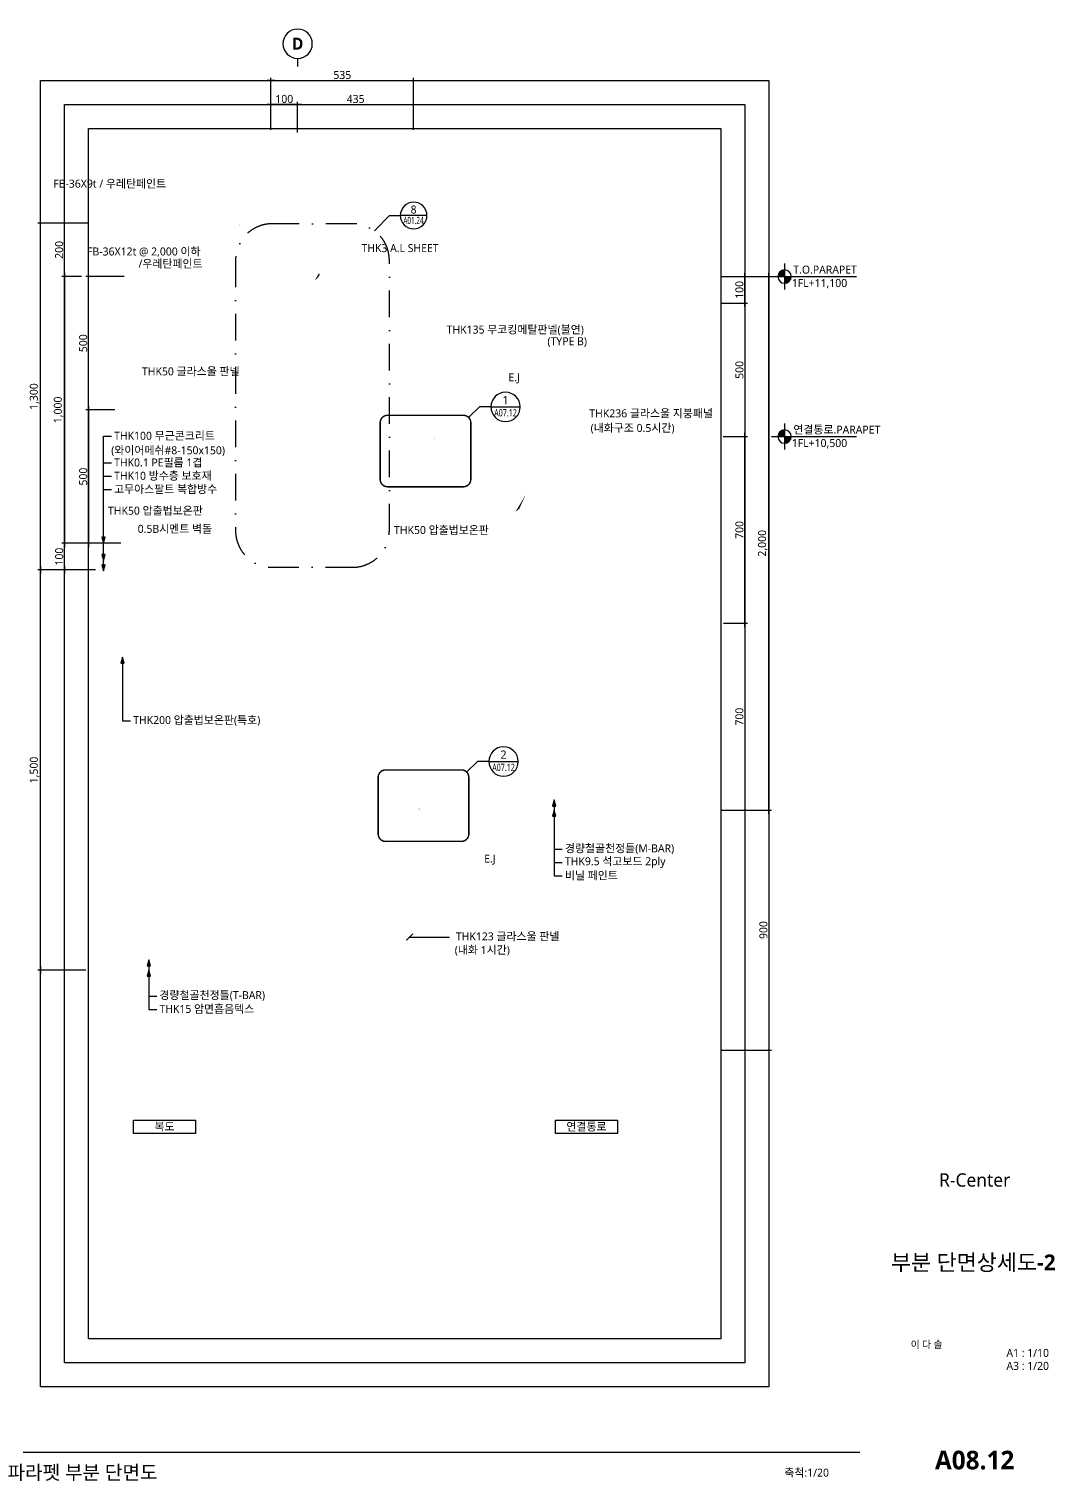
# Model space of a CAD drawing. Extents: x 465 to 33297, y 210 to 5730.
# Drawn here: x 12630 to 16476, y 252 to 5695 of the extents above; entities that cross this region are included whole.
import ezdxf
from ezdxf import colors
from ezdxf.entities.mleader import LeaderData, LeaderLine
from ezdxf.enums import TextEntityAlignment as Align
from ezdxf.math import Vec2, Vec3

# ---------------------------------------------------------------- set-up
doc = ezdxf.new("R2010")
doc.units = 0
doc.header["$LTSCALE"] = 20
doc.header["$MEASUREMENT"] = 0
doc.header["$PDMODE"] = 3
doc.header["$PDSIZE"] = -1
doc.linetypes.add('DASHDOT', pattern=[1, 0.5, -0.25, 0, -0.25])
doc.linetypes.add('DASHDOT-GAUN', pattern=[10, 5, -2.5, 0, -2.5])
doc.layers.get('0').update_dxf_attribs({"linetype": 'CONTINUOUS'})
doc.layers.get('Defpoints').update_dxf_attribs({"color": 137, "linetype": 'CONTINUOUS'})
for name, color, linetype in [('01TEX', 3, 'CONTINUOUS'), ('3', 3, 'CONTINUOUS'), ('DIM', 7, 'CONTINUOUS'), ('SYM', 6, 'CONTINUOUS'), ('SYM-BUB', 3, 'CONTINUOUS'), ('SYM-LEAD', 6, 'CONTINUOUS'), ('SYM-LEVEL', 7, 'CONTINUOUS'), ('TAG', 6, 'CONTINUOUS'), ('TEXT', 3, 'CONTINUOUS'), ('XR-SHEET$0$TITLE', 7, 'CONTINUOUS'), ('XR-SHEET$1$SHT', 5, 'CONTINUOUS'), ('XR-SHEET$1$TEXT', 3, 'CONTINUOUS')]:
    doc.layers.add(name, color=color, linetype=linetype)
doc.styles.add('$0$스타일1', font='malgun.ttf')
doc.styles.add('ARIAL', font='malgun.ttf')
doc.styles.add('GAUN', font='malgun.ttf')
doc.styles.add('XR-sec$0$스타일1', font='malgun.ttf')
doc.styles.add('XR-SHEET$0$굴림체(옥산)', font='GulimChe.ttf')
doc.styles.add('맑은고딕', font='malgun.ttf')
doc.styles.add('맑은고딕B', font='malgunbd.ttf')
doc.styles.add('스타일1', font='malgun.ttf')
doc.styles.add('스타일2', font='malgunbd.ttf')
doc.dimstyles.new('DIM-QD 1', dxfattribs={"dimtxt": 3, "dimasz": 1.5, "dimexe": 1, "dimexo": 0, "dimgap": 1, "dimtad": 1, "dimdec": 3, "dimdsep": 46, "dimlunit": 6, "dimtxsty": '$0$스타일1', "dimblk1": 'ARCHTICK', "dimblk2": 'ARCHTICK', "dimsah": 1, "dimcen": 0, "dimclrd": 256, "dimclre": 256, "dimclrt": 3, "dimazin": 2, "dimtfac": 1, "dimtdec": 3, "dimtix": 1, "dimtmove": 2, "dimatfit": 3, "dimldrblk": 'ARCHTICK', "dimfxl": 1, "dimtolj": 1, "dimtzin": 0, "dimarcsym": 0})
doc.dimstyles.new('GAUN-10', dxfattribs={"dimscale": 10, "dimtxt": 3, "dimasz": 0.7, "dimexe": 1, "dimexo": 1, "dimgap": 0.5, "dimtad": 1, "dimdec": 0, "dimzin": 1, "dimdsep": 46, "dimlunit": 6, "dimtxsty": '맑은고딕', "dimblk": 'CJDOT', "dimcen": 0.09, "dimdle": 1, "dimclrd": 256, "dimclre": 256, "dimclrt": 3, "dimadec": 0, "dimazin": 0, "dimtfac": 1, "dimtdec": 0, "dimtix": 1, "dimtmove": 2, "dimatfit": 3, "dimldrblk": 'CJDOT', "dimfxl": 1, "dimtolj": 1, "dimtzin": 1, "dimarcsym": 0})

# ---------------------------------------------------------------- blocks, each defined once
blk = doc.blocks.new('CJDOT')
blk.add_line((-2, 0), (2, 0))
at = {"const_width": 0.5}
blk.add_lwpolyline([(-0.25, 0, 1), (0.25, 0, 1)], format="xyb", close=True, dxfattribs=at)
blk = doc.blocks.new('*D38')
at = {"layer": 'Defpoints', "color": 0, "transparency": 16777216}
for p in [(13536.8, 5412.2), (13536.8, 5307.4), (13636.8, 5297.1)]:
    blk.add_point(p, dxfattribs=at)
at = {"layer": 'DIM', "lineweight": -2, "transparency": 16777216}
for p, q in [((13536.8, 5317.4), (13536.8, 5422.2)), ((13629.8, 5412.2), (13543.8, 5412.2)), ((13636.8, 5307.1), (13636.8, 5422.2))]:
    blk.add_line(p, q, dxfattribs=at)
at = {"layer": 'DIM', "lineweight": -2, "transparency": 16777216, "xscale": 7, "yscale": 7, "zscale": 7, "rotation": 180}
blk.add_blockref('CJDOT', (13536.8, 5412.2), dxfattribs=at)
at = {"layer": 'DIM', "lineweight": -2, "transparency": 16777216, "xscale": 7, "yscale": 7, "zscale": 7}
blk.add_blockref('CJDOT', (13636.8, 5412.2), dxfattribs=at)
at = {"layer": 'DIM', "color": 3, "transparency": 16777216, "insert": (13586.8, 5432.8), "char_height": 30, "attachment_point": 5, "style": '맑은고딕'}
blk.add_mtext('\\A1;100', dxfattribs=at)
blk = doc.blocks.new('NEW_BUB')
at = {"layer": 'SYM-BUB', "color": 6}
blk.add_line((0, 3), (0, 0), dxfattribs=at)
blk.add_circle((0, 8.5), 5.5, dxfattribs=at)
at = {"layer": 'SYM-BUB', "color": 3, "style": '스타일2'}
blk.add_attdef('X', text='', height=4.5, dxfattribs=at).set_placement((0, 8.5), align=Align.MIDDLE)
blk = doc.blocks.new('*D39')
at = {"layer": 'Defpoints', "color": 0, "transparency": 16777216}
for p in [(14071.8, 5502.2), (13536.8, 5312.2), (14071.8, 5312.2)]:
    blk.add_point(p, dxfattribs=at)
at = {"layer": 'DIM', "lineweight": -2, "transparency": 16777216}
for p, q in [((13536.8, 5322.2), (13536.8, 5512.2)), ((13543.8, 5502.2), (14064.8, 5502.2)), ((14071.8, 5322.2), (14071.8, 5512.2))]:
    blk.add_line(p, q, dxfattribs=at)
at = {"layer": 'DIM', "lineweight": -2, "transparency": 16777216, "xscale": 7, "yscale": 7, "zscale": 7, "rotation": 180}
blk.add_blockref('CJDOT', (13536.8, 5502.2), dxfattribs=at)
at = {"layer": 'DIM', "lineweight": -2, "transparency": 16777216, "xscale": 7, "yscale": 7, "zscale": 7}
blk.add_blockref('CJDOT', (14071.8, 5502.2), dxfattribs=at)
at = {"layer": 'DIM', "color": 3, "transparency": 16777216, "insert": (13804.3, 5522.7), "char_height": 30, "attachment_point": 5, "style": '맑은고딕'}
blk.add_mtext('\\A1;535', dxfattribs=at)
blk = doc.blocks.new('*D40')
at = {"layer": 'Defpoints', "color": 0, "transparency": 16777216}
for p in [(14071.8, 5412.2), (13636.8, 5297.1), (14071.8, 5307.4)]:
    blk.add_point(p, dxfattribs=at)
at = {"layer": 'DIM', "lineweight": -2, "transparency": 16777216}
for p, q in [((13636.8, 5307.1), (13636.8, 5422.2)), ((13643.8, 5412.2), (14064.8, 5412.2)), ((14071.8, 5317.4), (14071.8, 5422.2))]:
    blk.add_line(p, q, dxfattribs=at)
at = {"layer": 'DIM', "lineweight": -2, "transparency": 16777216, "xscale": 7, "yscale": 7, "zscale": 7, "rotation": 180}
blk.add_blockref('CJDOT', (13636.8, 5412.2), dxfattribs=at)
at = {"layer": 'DIM', "lineweight": -2, "transparency": 16777216, "xscale": 7, "yscale": 7, "zscale": 7}
blk.add_blockref('CJDOT', (14071.8, 5412.2), dxfattribs=at)
at = {"layer": 'DIM', "color": 3, "transparency": 16777216, "insert": (13854.3, 5432.7), "char_height": 30, "attachment_point": 5, "style": '맑은고딕'}
blk.add_mtext('\\A1;435', dxfattribs=at)
blk = doc.blocks.new('XR-sec$0$LEVEL1')
at = {"layer": 'SYM-LEVEL'}
h = blk.add_hatch(color=6, dxfattribs=at)
edge = h.paths.add_edge_path()
edge.add_ellipse((4.87, 0), major_axis=(1.77, 1.77), ratio=1, start_angle=405, end_angle=495)
edge.add_line((2.37, 0), (4.87, 0))
edge.add_line((4.87, 0), (4.87, 2.5))
edge = h.paths.add_edge_path()
edge.add_ellipse((4.87, 0), major_axis=(1.77, 1.77), ratio=1, start_angle=225, end_angle=315)
edge.add_line((7.37, 0), (4.87, 0))
edge.add_line((4.87, 0), (4.87, -2.5))
at = {"layer": 'SYM-LEVEL', "color": 6}
for p, q in [((0, 0), (9.74, 0)), ((4.87, 4.87), (4.87, -4.87)), ((9.07, 0), (31.8, 0))]:
    blk.add_line(p, q, dxfattribs=at)
blk.add_ellipse((4.87, 0), major_axis=(1.77, 1.77), ratio=1, start_param=5.497787, end_param=11.780972, dxfattribs=at)
at = {"layer": 'SYM-LEVEL', "color": 3, "style": 'XR-sec$0$스타일1'}
for tag, p in [('1층-바닥마감', (8.16, 1.11)), ('EL-+100', (8.16, -3.93))]:
    blk.add_attdef(tag, p, '', height=3, dxfattribs=at)
blk = doc.blocks.new('*D49')
at = {"layer": 'Defpoints', "color": 0, "transparency": 16777216}
for p in [(15213.6, 4767.1, 0), (15313.6, 4767.1), (15213.6, 4667.1, 0)]:
    blk.add_point(p, dxfattribs=at)
at = {"layer": 'DIM', "lineweight": -2, "transparency": 16777216}
for p, q in [((15223.6, 4767.1), (15323.6, 4767.1)), ((15313.6, 4674.1), (15313.6, 4760.1)), ((15223.6, 4667.1), (15323.6, 4667.1))]:
    blk.add_line(p, q, dxfattribs=at)
at = {"layer": 'DIM', "lineweight": -2, "transparency": 16777216, "xscale": 7, "yscale": 7, "zscale": 7}
for p, rotation in [((15313.6, 4767.1), 90), ((15313.6, 4667.1), 270)]:
    blk.add_blockref('CJDOT', p, dxfattribs=dict(at, rotation=rotation))
at = {"layer": 'DIM', "color": 3, "transparency": 16777216, "insert": (15293, 4717.1), "char_height": 30, "attachment_point": 5, "rotation": 90, "style": '맑은고딕'}
blk.add_mtext('\\A1;100', dxfattribs=at)
blk = doc.blocks.new('*D50')
at = {"layer": 'Defpoints', "color": 0, "transparency": 16777216}
for p in [(15213.6, 4767.1), (15403.6, 4767.1), (15213.6, 2767.1)]:
    blk.add_point(p, dxfattribs=at)
at = {"layer": 'DIM', "lineweight": -2, "transparency": 16777216}
for p, q in [((15223.6, 4767.1), (15413.6, 4767.1)), ((15403.6, 2774.1), (15403.6, 4760.1)), ((15223.6, 2767.1), (15413.6, 2767.1))]:
    blk.add_line(p, q, dxfattribs=at)
at = {"layer": 'DIM', "lineweight": -2, "transparency": 16777216, "xscale": 7, "yscale": 7, "zscale": 7}
for p, rotation in [((15403.6, 4767.1), 90), ((15403.6, 2767.1), 270)]:
    blk.add_blockref('CJDOT', p, dxfattribs=dict(at, rotation=rotation))
at = {"layer": 'DIM', "color": 3, "transparency": 16777216, "insert": (15380.6, 3767.1), "char_height": 30, "attachment_point": 5, "rotation": 90, "style": '맑은고딕'}
blk.add_mtext('\\A1;2,000', dxfattribs=at)
blk = doc.blocks.new('*D51')
at = {"layer": 'Defpoints', "color": 0, "transparency": 16777216}
for p in [(15213.6, 4667.1), (15222.5, 4167.1, 0), (15313.6, 4167.1)]:
    blk.add_point(p, dxfattribs=at)
at = {"layer": 'DIM', "lineweight": -2, "transparency": 16777216}
for p, q in [((15223.6, 4667.1), (15323.6, 4667.1)), ((15313.6, 4660.1), (15313.6, 4174.1)), ((15232.5, 4167.1), (15323.6, 4167.1))]:
    blk.add_line(p, q, dxfattribs=at)
at = {"layer": 'DIM', "lineweight": -2, "transparency": 16777216, "xscale": 7, "yscale": 7, "zscale": 7}
for p, rotation in [((15313.6, 4667.1), 90), ((15313.6, 4167.1), 270)]:
    blk.add_blockref('CJDOT', p, dxfattribs=dict(at, rotation=rotation))
at = {"layer": 'DIM', "color": 3, "transparency": 16777216, "insert": (15293.1, 4417.1), "char_height": 30, "attachment_point": 5, "rotation": 90, "style": '맑은고딕'}
blk.add_mtext('\\A1;500', dxfattribs=at)
blk = doc.blocks.new('*D52')
at = {"layer": 'Defpoints', "color": 0, "transparency": 16777216}
for p in [(15222.5, 4167.1, 0), (15313.6, 4167.1), (15223.5, 3467.1, 0)]:
    blk.add_point(p, dxfattribs=at)
at = {"layer": 'DIM', "lineweight": -2, "transparency": 16777216}
for p, q in [((15232.5, 4167.1), (15323.6, 4167.1)), ((15313.6, 3474.1), (15313.6, 4160.1)), ((15233.5, 3467.1), (15323.6, 3467.1))]:
    blk.add_line(p, q, dxfattribs=at)
at = {"layer": 'DIM', "lineweight": -2, "transparency": 16777216, "xscale": 7, "yscale": 7, "zscale": 7}
for p, rotation in [((15313.6, 4167.1), 90), ((15313.6, 3467.1), 270)]:
    blk.add_blockref('CJDOT', p, dxfattribs=dict(at, rotation=rotation))
at = {"layer": 'DIM', "color": 3, "transparency": 16777216, "insert": (15293.1, 3817.1), "char_height": 30, "attachment_point": 5, "rotation": 90, "style": '맑은고딕'}
blk.add_mtext('\\A1;700', dxfattribs=at)
blk = doc.blocks.new('*D53')
at = {"layer": 'Defpoints', "color": 0, "transparency": 16777216}
for p in [(15213.6, 2767.1), (15213.6, 1867.1), (15403.6, 1867.1)]:
    blk.add_point(p, dxfattribs=at)
at = {"layer": 'DIM', "lineweight": -2, "transparency": 16777216}
for p, q in [((15223.6, 2767.1), (15413.6, 2767.1)), ((15403.6, 2760.1), (15403.6, 1874.1)), ((15223.6, 1867.1), (15413.6, 1867.1))]:
    blk.add_line(p, q, dxfattribs=at)
at = {"layer": 'DIM', "lineweight": -2, "transparency": 16777216, "xscale": 7, "yscale": 7, "zscale": 7}
for p, rotation in [((15403.6, 2767.1), 90), ((15403.6, 1867.1), 270)]:
    blk.add_blockref('CJDOT', p, dxfattribs=dict(at, rotation=rotation))
at = {"layer": 'DIM', "color": 3, "transparency": 16777216, "insert": (15383.1, 2317.1), "char_height": 30, "attachment_point": 5, "rotation": 90, "style": '맑은고딕'}
blk.add_mtext('\\A1;900', dxfattribs=at)
blk = doc.blocks.new('*D72')
at = {"layer": 'Defpoints', "color": 0, "transparency": 16777216}
for p in [(12763.4, 3767.1), (12894.6, 3767.1, 0), (12888.7, 3667.1, 0)]:
    blk.add_point(p, dxfattribs=at)
at = {"layer": 'DIM', "lineweight": -2, "transparency": 16777216}
for p, q in [((12884.6, 3767.1), (12753.4, 3767.1)), ((12763.4, 3674.1), (12763.4, 3760.1)), ((12878.7, 3667.1), (12753.4, 3667.1))]:
    blk.add_line(p, q, dxfattribs=at)
at = {"layer": 'DIM', "lineweight": -2, "transparency": 16777216, "xscale": 7, "yscale": 7, "zscale": 7}
for p, rotation in [((12763.4, 3767.1), 90), ((12763.4, 3667.1), 270)]:
    blk.add_blockref('CJDOT', p, dxfattribs=dict(at, rotation=rotation))
at = {"layer": 'DIM', "color": 3, "transparency": 16777216, "insert": (12742.9, 3717.1), "char_height": 30, "attachment_point": 5, "rotation": 90, "style": '맑은고딕'}
blk.add_mtext('\\A1;100', dxfattribs=at)
blk = doc.blocks.new('*D73')
at = {"layer": 'Defpoints', "color": 0, "transparency": 16777216}
for p in [(12673.4, 4967.1), (12863.4, 4967.1), (12863.4, 3667.1)]:
    blk.add_point(p, dxfattribs=at)
at = {"layer": 'DIM', "lineweight": -2, "transparency": 16777216}
for p, q in [((12853.4, 4967.1), (12663.4, 4967.1)), ((12673.4, 3674.1), (12673.4, 4960.1)), ((12853.4, 3667.1), (12663.4, 3667.1))]:
    blk.add_line(p, q, dxfattribs=at)
at = {"layer": 'DIM', "lineweight": -2, "transparency": 16777216, "xscale": 7, "yscale": 7, "zscale": 7}
for p, rotation in [((12673.4, 4967.1), 90), ((12673.4, 3667.1), 270)]:
    blk.add_blockref('CJDOT', p, dxfattribs=dict(at, rotation=rotation))
at = {"layer": 'DIM', "color": 3, "transparency": 16777216, "insert": (12650.3, 4317.1), "char_height": 30, "attachment_point": 5, "rotation": 90, "style": '맑은고딕'}
blk.add_mtext('\\A1;1,300', dxfattribs=at)
blk = doc.blocks.new('*D74')
at = {"layer": 'Defpoints', "color": 0, "transparency": 16777216}
for p in [(12673.4, 3667.1), (12764.4, 3667.1, 0), (12852.3, 2167.1, 0)]:
    blk.add_point(p, dxfattribs=at)
at = {"layer": 'DIM', "lineweight": -2, "transparency": 16777216}
for p, q in [((12754.4, 3667.1), (12663.4, 3667.1)), ((12673.4, 2174.1), (12673.4, 3660.1)), ((12842.3, 2167.1), (12663.4, 2167.1))]:
    blk.add_line(p, q, dxfattribs=at)
at = {"layer": 'DIM', "lineweight": -2, "transparency": 16777216, "xscale": 7, "yscale": 7, "zscale": 7}
for p, rotation in [((12673.4, 3667.1), 90), ((12673.4, 2167.1), 270)]:
    blk.add_blockref('CJDOT', p, dxfattribs=dict(at, rotation=rotation))
at = {"layer": 'DIM', "color": 3, "transparency": 16777216, "insert": (12650.3, 2917.1), "char_height": 30, "attachment_point": 5, "rotation": 90, "style": '맑은고딕'}
blk.add_mtext('\\A1;1,500', dxfattribs=at)
blk = doc.blocks.new('*D75')
at = {"layer": 'Defpoints', "color": 0, "transparency": 16777216}
for p in [(12836, 4767.1, 0), (12763.4, 3767.1), (12894.6, 3767.1, 0)]:
    blk.add_point(p, dxfattribs=at)
at = {"layer": 'DIM', "lineweight": -2, "transparency": 16777216}
for p, q in [((12826, 4767.1), (12753.4, 4767.1)), ((12763.4, 4760.1), (12763.4, 3774.1)), ((12884.6, 3767.1), (12753.4, 3767.1))]:
    blk.add_line(p, q, dxfattribs=at)
at = {"layer": 'DIM', "lineweight": -2, "transparency": 16777216, "xscale": 7, "yscale": 7, "zscale": 7}
for p, rotation in [((12763.4, 4767.1), 90), ((12763.4, 3767.1), 270)]:
    blk.add_blockref('CJDOT', p, dxfattribs=dict(at, rotation=rotation))
at = {"layer": 'DIM', "color": 3, "transparency": 16777216, "insert": (12740.3, 4267.1), "char_height": 30, "attachment_point": 5, "rotation": 90, "style": '맑은고딕'}
blk.add_mtext('\\A1;1,000', dxfattribs=at)
blk = doc.blocks.new('*D76')
at = {"layer": 'Defpoints', "color": 0, "transparency": 16777216}
for p in [(12763.4, 4967.1), (12847.7, 4967.1, 0), (12836, 4767.1, 0)]:
    blk.add_point(p, dxfattribs=at)
at = {"layer": 'DIM', "lineweight": -2, "transparency": 16777216}
for p, q in [((12837.7, 4967.1), (12753.4, 4967.1)), ((12763.4, 4774.1), (12763.4, 4960.1)), ((12826, 4767.1), (12753.4, 4767.1))]:
    blk.add_line(p, q, dxfattribs=at)
at = {"layer": 'DIM', "lineweight": -2, "transparency": 16777216, "xscale": 7, "yscale": 7, "zscale": 7}
for p, rotation in [((12763.4, 4967.1), 90), ((12763.4, 4767.1), 270)]:
    blk.add_blockref('CJDOT', p, dxfattribs=dict(at, rotation=rotation))
at = {"layer": 'DIM', "color": 3, "transparency": 16777216, "insert": (12742.9, 4867.1), "char_height": 30, "attachment_point": 5, "rotation": 90, "style": '맑은고딕'}
blk.add_mtext('\\A1;200', dxfattribs=at)
blk = doc.blocks.new('*D77')
at = {"layer": 'Defpoints', "color": 0, "transparency": 16777216}
for p in [(15223.5, 3467.1, 0), (15222.5, 2767.1, 0), (15313.6, 2767.1)]:
    blk.add_point(p, dxfattribs=at)
at = {"layer": 'DIM', "lineweight": -2, "transparency": 16777216}
for p, q in [((15233.5, 3467.1), (15323.6, 3467.1)), ((15313.6, 3460.1), (15313.6, 2774.1)), ((15232.5, 2767.1), (15323.6, 2767.1))]:
    blk.add_line(p, q, dxfattribs=at)
at = {"layer": 'DIM', "lineweight": -2, "transparency": 16777216, "xscale": 7, "yscale": 7, "zscale": 7}
for p, rotation in [((15313.6, 3467.1), 90), ((15313.6, 2767.1), 270)]:
    blk.add_blockref('CJDOT', p, dxfattribs=dict(at, rotation=rotation))
at = {"layer": 'DIM', "color": 3, "transparency": 16777216, "insert": (15293.1, 3117.1), "char_height": 30, "attachment_point": 5, "rotation": 90, "style": '맑은고딕'}
blk.add_mtext('\\A1;700', dxfattribs=at)
blk = doc.blocks.new('Name')
at = {"layer": 'SYM'}
blk.add_lwpolyline([(-11.6, 2.41), (11.6, 2.41), (11.6, -2.59), (-11.6, -2.59)], close=True, dxfattribs=at)
at = {"layer": 'TAG', "color": 3, "style": 'ARIAL', "width": 0.9}
blk.add_attdef('실명', text='', height=3, dxfattribs=at).set_placement((0, 0), align=Align.MIDDLE)
blk = doc.blocks.new('CJA-AH')
at = {"layer": 'TAG'}
h = blk.add_hatch(color=256, dxfattribs=at)
h.dxf.hatch_style = 1
h.paths.add_polyline_path([(-0.75, -0.2), (0, 0), (-0.75, 0.2)])
blk.add_lwpolyline([(-0.75, -0.2), (0, 0), (-0.75, 0.2)], close=True, dxfattribs=at)
blk.add_lwpolyline([(0, 0), (-1, 0)], dxfattribs=at)
blk = doc.blocks.new('TAG_상세1')
blk.add_lwpolyline([(-300, 0), (300, 0, 1), (-300, 0, 1), (300, 0, -12.065684)], format="xyb")
blk.add_lwpolyline([(-295, 0), (-533, 0), (-754, -216)])
at = {"linetype": 'DASHDOT', "const_width": 30}
blk.add_lwpolyline([(-2413, -172), (-860, -172, -0.414214), (-710, -322), (-710, -1483, -0.414214), (-860, -1633), (-2413, -1633, -0.414214), (-2563, -1483), (-2563, -322, -0.414214)], format="xyb", close=True, dxfattribs=at)
at = {"color": 3, "style": 'ARIAL'}
blk.add_attdef('상세번호', text='', height=170, dxfattribs=at).set_placement((0, 140), align=Align.MIDDLE_CENTER)
at = {"color": 3, "style": 'ARIAL', "width": 0.6}
blk.add_attdef('도면번호', text='', height=150, dxfattribs=at).set_placement((0, -120), align=Align.MIDDLE_CENTER)
blk = doc.blocks.new('*D78')
at = {"layer": 'Defpoints', "color": 0, "transparency": 16777216}
for p in [(12961.1, 4267.1), (12853.4, 3767.1), (12984.6, 3767.1, 0)]:
    blk.add_point(p, dxfattribs=at)
at = {"layer": 'DIM', "lineweight": -2, "transparency": 16777216}
for p, q in [((12951.1, 4267.1), (12843.4, 4267.1)), ((12853.4, 4260.1), (12853.4, 3774.1)), ((12974.6, 3767.1), (12843.4, 3767.1))]:
    blk.add_line(p, q, dxfattribs=at)
at = {"layer": 'DIM', "lineweight": -2, "transparency": 16777216, "xscale": 7, "yscale": 7, "zscale": 7}
for p, rotation in [((12853.4, 4267.1), 90), ((12853.4, 3767.1), 270)]:
    blk.add_blockref('CJDOT', p, dxfattribs=dict(at, rotation=rotation))
at = {"layer": 'DIM', "color": 3, "transparency": 16777216, "insert": (12832.9, 4017.1), "char_height": 30, "attachment_point": 5, "rotation": 90, "style": '맑은고딕'}
blk.add_mtext('\\A1;500', dxfattribs=at)
blk = doc.blocks.new('*D79')
at = {"layer": 'Defpoints', "color": 0, "transparency": 16777216}
for p in [(12853.4, 4767.1), (12996.3, 4767.1, 0), (12961.1, 4267.1)]:
    blk.add_point(p, dxfattribs=at)
at = {"layer": 'DIM', "lineweight": -2, "transparency": 16777216}
for p, q in [((12986.3, 4767.1), (12843.4, 4767.1)), ((12853.4, 4274.1), (12853.4, 4760.1)), ((12951.1, 4267.1), (12843.4, 4267.1))]:
    blk.add_line(p, q, dxfattribs=at)
at = {"layer": 'DIM', "lineweight": -2, "transparency": 16777216, "xscale": 7, "yscale": 7, "zscale": 7}
for p, rotation in [((12853.4, 4767.1), 90), ((12853.4, 4267.1), 270)]:
    blk.add_blockref('CJDOT', p, dxfattribs=dict(at, rotation=rotation))
at = {"layer": 'DIM', "color": 3, "transparency": 16777216, "insert": (12832.9, 4517.1), "char_height": 30, "attachment_point": 5, "rotation": 90, "style": '맑은고딕'}
blk.add_mtext('\\A1;500', dxfattribs=at)
blk = doc.blocks.new('XR-SHEET$0$TITLE')
at = {"layer": 'XR-SHEET$0$TITLE', "true_color": 0x000000, "style": 'XR-SHEET$0$굴림체(옥산)'}
for tag, height, p in [('동명칭', 6, (776.77, -457.26)), ('SCALE-A1', 3, (797.5, -522)), ('SCALE-A3', 3, (797.5, -527)), ('DATA', 3, (797.5, -540))]:
    blk.add_attdef(tag, text='', height=height, dxfattribs=at).set_placement(p, align=Align.MIDDLE)
for tag, height, p in [('TITLE1', 6, (776.5, -479.4)), ('TITLE4', 6, (776.5, -484.39)), ('TITLE2', 6, (776.5, -489)), ('TITLE5', 6, (776.5, -493.99)), ('TITLE3', 6, (776.5, -498.7)), ('NAME-1', 3, (760.16, -517.5)), ('NAME-2', 3, (760.16, -526.5)), ('A0.00', 7, (776.5, -561))]:
    blk.add_attdef(tag, text='', height=height, dxfattribs=at).set_placement(p, align=Align.MIDDLE_CENTER)
blk = doc.blocks.new('DET1')
at = {"layer": 'SYM', "color": 6}
blk.add_line((0, 0), (10, 0), dxfattribs=at)
blk.add_circle((5, 0), 5, dxfattribs=at)
at = {"layer": 'SYM', "color": 3, "style": '스타일1'}
blk.add_attdef('1', text='', height=3, dxfattribs=at).set_placement((5, 2.25), align=Align.MIDDLE)
at = {"layer": 'SYM', "color": 3, "style": '스타일1', "width": 0.84071}
blk.add_attdef('A2.01', text='', height=2.7, dxfattribs=at).set_placement((1.24, -3.19), (9.23, -3.19), align=Align.FIT)
blk = doc.blocks.new('_ARCHTICK')
at = {"color": 0, "linetype": 'ByBlock', "const_width": 0.15}
blk.add_lwpolyline([(-0.5, -0.5), (0.5, 0.5)], dxfattribs=at)

msp = doc.modelspace()

# ---------------------------------------------------------------- linework, layer by layer
at = {"layer": '3'}
msp.add_line((8875, 360), (15745, 360), dxfattribs=at)
at = {"layer": 'Defpoints', "linetype": 'Continuous', "ltscale": 2}
for points in [[(12673.4, 5502.2), (15403.6, 5502.2), (15403.6, 605), (12673.4, 605)], [(12763.4, 5412.2), (15313.6, 5412.2), (15313.6, 695), (12763.4, 695)], [(12853.4, 5322.2), (15223.6, 5322.2), (15223.6, 785), (12853.4, 785)]]:
    msp.add_lwpolyline(points, close=True, dxfattribs=at)
at = {"layer": 'SYM', "color": 3, "linetype": 'DASHDOT-GAUN'}
msp.add_lwpolyline([(13843.1, 4965.1), (13541.7, 4965.1, 0.414214), (13404.1, 4827.5), (13404.1, 3814.6, 0.414214), (13541.7, 3677.1), (13843.1, 3677.1, 0.414214), (13980.7, 3814.6), (13980.7, 4827.5, 0.414214)], format="xyb", close=True, dxfattribs=at)
at = {"layer": 'SYM', "color": 6}
msp.add_lwpolyline([(13924.4, 4938.5), (13981.7, 4995.8), (14021.7, 4995.8)], dxfattribs=at)
at = {"layer": 'SYM-LEAD'}
for points in [[(13420.4, 4960.9, 0, 10, 0), (13401.1, 4983.9, 0, 0, 0), (13295.3, 5119.3, 0, 0, 0), (13197.9, 5119.3, 0, 0, 0)], [(13424.8, 4859.2, 0, 10, 0), (13394.8, 4859.2, 0, 0, 0), (13320.5, 4859.2, 0, 0, 0)], [(13701, 4752.7, 0, 10, 0), (13720.3, 4775.7, 0, 0, 0), (13777.6, 4874.7, 0, 0, 0), (13875, 4874.7, 0, 0, 0)], [(14069.1, 4566.4, 0, 10, 0), (14099.1, 4566.4, 0, 0, 0), (14172.7, 4566.4, 0, 0, 0)], [(13536.8, 4409.6, 0, 10, 0), (13506.8, 4409.6, 0, 0, 0), (13432.5, 4409.6, 0, 0, 0)], [(14149.6, 4163.3, 0, 10, 0), (14168.9, 4186.3, 0, 0, 0), (14328.4, 4390.3, 0, 0, 0), (14425.8, 4390.3, 0, 0, 0)], [(14453.1, 3883.9, 0, 10, 0), (14472.4, 3906.8, 0, 0, 0), (14631.8, 4255, 0, 0, 0), (14729.2, 4255, 0, 0, 0)], [(13565.9, 3887.5, 0, 10, 0), (13535.9, 3887.5, 0, 0, 0), (13335.3, 3887.5, 0, 0, 0)], [(13497.9, 3819.3, 0, 10, 0), (13467.9, 3819.3, 0, 0, 0), (13335.3, 3819.3, 0, 0, 0)], [(13781.4, 3814.8, 0, 10, 0), (13811.4, 3814.8, 0, 0, 0), (13983.2, 3814.8, 0, 0, 0)], [(14092.5, 2769.8, 0, 10, 0), (14111.8, 2746.8, 0, 0, 0), (14237.6, 2585.8, 0, 0, 0), (14335.1, 2585.8, 0, 0, 0)]]:
    msp.add_lwpolyline(points, format="xyseb", dxfattribs=at)

# ---------------------------------------------------------------- block references
ref = msp.add_blockref('DET1', (14121.7, 4995.8), dxfattribs=dict(xscale=-10, yscale=10, zscale=10))
ref.add_attrib('A2.01', 'A01.24', dxfattribs={"layer": 'SYM', "color": 3, "height": 27, "style": '스타일1', "width": 0.658498}).set_placement((14033.1, 4963.9), (14109.3, 4963.9), align=Align.FIT)
ref.add_attrib('1', '8', dxfattribs={"layer": 'SYM', "color": 3, "height": 30, "style": '스타일1'}).set_placement((14071.7, 5018.3), align=Align.MIDDLE)
at = {"layer": 'SYM'}
ref = msp.add_blockref('Name', (13137.7, 1580.1), dxfattribs=dict(at, xscale=10, yscale=10, zscale=10))
ref.add_attrib('실명', '복도', dxfattribs={"color": 3, "height": 30, "style": '맑은고딕'}).set_placement((13137.7, 1580.1), align=Align.MIDDLE_CENTER)
ref = msp.add_blockref('Name', (14719.7, 1580.1), dxfattribs=dict(at, xscale=10, yscale=10, zscale=10))
ref.add_attrib('실명', '연결통로', dxfattribs={"color": 3, "height": 30, "style": '맑은고딕'}).set_placement((14719.7, 1580.1), align=Align.MIDDLE_CENTER)
at = {"layer": 'SYM-BUB'}
ref = msp.add_blockref('NEW_BUB', (13636.8, 5554.8), dxfattribs=dict(at, xscale=-10.01105377437292, yscale=10.01105377437292, zscale=10.01105377437292))
ref.add_attrib('X', 'D', dxfattribs={"color": 3, "height": 45, "style": '스타일2'}).set_placement((13636.8, 5639.9), align=Align.MIDDLE)
at = {"layer": 'SYM-LEVEL'}
ref = msp.add_blockref('XR-sec$0$LEVEL1', (15413.6, 4767.1), dxfattribs=dict(at, xscale=10, yscale=10, zscale=10))
ref.add_attrib('EL-+100', '1FL+11,100', (15489.5, 4727.8), dxfattribs={"color": 3, "height": 30, "style": 'XR-sec$0$스타일1'})
ref.add_attrib('1층-바닥마감', 'T.O.PARAPET', (15495.2, 4778.1), dxfattribs={"color": 3, "height": 30, "style": 'XR-sec$0$스타일1'})
ref = msp.add_blockref('XR-sec$0$LEVEL1', (15413.6, 4167.1), dxfattribs=dict(at, xscale=10, yscale=10, zscale=10))
ref.add_attrib('EL-+100', '1FL+10,500', (15489.5, 4127.8), dxfattribs={"color": 3, "height": 30, "style": 'XR-sec$0$스타일1'})
ref.add_attrib('1층-바닥마감', '연결통로.PARAPET', (15495.2, 4178.1), dxfattribs={"color": 3, "height": 30, "style": 'XR-sec$0$스타일1'})
at = {"layer": 'TAG', "linetype": 'DASHDOT', "xscale": 0.1833333333333333, "yscale": 0.1833333333333333, "zscale": 0.1833333333333333}
for p, values in [((14416.2, 4278.3), {'상세번호': '1', '도면번호': 'A07.12'}), ((14408.7, 2948.9), {'상세번호': '2', '도면번호': 'A07.12'})]:
    msp.add_blockref('TAG_상세1', p, dxfattribs=at).add_auto_attribs(values)
at = {"layer": 'TEXT'}
ref = msp.add_blockref('XR-SHEET$0$TITLE', (8410, 0), dxfattribs=dict(at, xscale=10, yscale=10, zscale=10))
ref.add_attrib('TITLE2', '부분 단면상세도-2', dxfattribs={"layer": 'XR-SHEET$1$SHT', "color": 4, "true_color": 0x000004, "height": 60, "style": '맑은고딕B'}).set_placement((16170, 1070.9), align=Align.MIDDLE_CENTER)
ref.add_attrib('NAME-1', '이 다 솔', dxfattribs={"layer": 'XR-SHEET$1$TEXT', "color": 3, "true_color": 0x000003, "height": 27, "style": 'GAUN'}).set_placement((15935, 763.3, 137.7), align=Align.MIDDLE_LEFT)
ref.add_attrib('SCALE-A1', 'A1 : 1/10', dxfattribs={"layer": 'XR-SHEET$1$SHT', "color": 3, "true_color": 0x000003, "height": 30, "style": 'GAUN'}).set_placement((16373.9, 731.7), align=Align.MIDDLE_CENTER)
ref.add_attrib('SCALE-A3', 'A3 : 1/20', dxfattribs={"layer": 'XR-SHEET$1$SHT', "color": 3, "true_color": 0x000003, "height": 30, "style": 'GAUN'}).set_placement((16373.9, 683.1), align=Align.MIDDLE_CENTER)
ref.add_attrib('A0.00', 'A08.12', dxfattribs={"layer": 'XR-SHEET$1$SHT', "color": 4, "true_color": 0x000004, "height": 70, "style": '맑은고딕B'}).set_placement((16175, 330), align=Align.MIDDLE_CENTER)

# ---------------------------------------------------------------- texts
at = {"layer": '01TEX', "style": 'GAUN'}
msp.add_text('(와이어메쉬#8-150x150)', height=30, dxfattribs=at).set_placement((12937.9, 4115.7), align=Align.MIDDLE_LEFT)
msp.add_text('파라펫 부분 단면도', height=52.5, dxfattribs=at).set_placement((12549.1, 257.3))
msp.add_text('축척:1/20', height=30, dxfattribs=at).set_placement((15461.5, 258.8), align=Align.BOTTOM_LEFT)
at = {"layer": 'TEXT', "color": 3, "style": '스타일1'}
for s, p in [('FB-36X9t / 우레탄페인트', (12720.9, 5100.4)), ('FB-36X12t @ 2,000 이하', (12847.4, 4846.1)), ('THK3 A.L SHEET', (13876.1, 4858.8)), ('/우레탄페인트', (13040.1, 4800.2)), ('THK135 무코킹메탈판넬(불연)', (14195.6, 4553.3)), ('(TYPE B)', (14573.3, 4509.4)), ('THK50 글라스울 판넬', (13053.3, 4396.5)), ('E.J', (14426.9, 4374.3)), ('THK236 글라스울 지붕패널', (14730.4, 4239.1)), ('(내화구조 0.5시간)', (14735.2, 4184.5)), ('THK50 압출법보온판', (12925.8, 3874.4)), ('0.5B시멘트 벽돌', (13037.2, 3806.2)), ('THK50 압출법보온판', (13998.2, 3801.7)), ('E.J', (14336.2, 2569.8)), ('THK123 글라스울 판넬', (14230.2, 2278.3)), ('(내화 1시간)', (14225.9, 2227.5))]:
    msp.add_text(s, height=30, dxfattribs=at).set_placement(p)
at = {"layer": 'TEXT', "style": '스타일1'}
msp.add_text('R-Center', height=50, dxfattribs=at).set_placement((16175, 1380), align=Align.MIDDLE_CENTER)

# ---------------------------------------------------------------- dimensions: what is measured, and where the dimension line sits
at = {"layer": 'DIM'}
for base, p1, p2, angle, picture, middle in [((14071.8, 5502.2), (13536.8, 5312.2), (14071.8, 5312.2), 0, '*D39', (13804.3, 5522.7)), ((13536.8, 5412.2), (13636.8, 5297.1), (13536.8, 5307.4), 180, '*D38', (13586.8, 5432.8)), ((14071.8, 5412.2), (13636.8, 5297.1), (14071.8, 5307.4), 0, '*D40', (13854.3, 5432.7)), ((12673.4, 4967.1), (12863.4, 3667.1), (12863.4, 4967.1), 90, '*D73', (12650.3, 4317.1)), ((12763.4, 4967.1), (12836, 4767.1, 0), (12847.7, 4967.1, 0), 90, '*D76', (12742.9, 4867.1)), ((12763.4, 3767.1), (12836, 4767.1, 0), (12894.6, 3767.1, 0), 270, '*D75', (12740.3, 4267.1)), ((12853.4, 4767.1), (12961.1, 4267.1), (12996.3, 4767.1, 0), 90, '*D79', (12832.9, 4517.1)), ((15313.6, 4767.1), (15213.6, 4667.1, 0), (15213.6, 4767.1, 0), 90, '*D49', (15293, 4717.1)), ((15403.6, 4767.1), (15213.6, 2767.1), (15213.6, 4767.1), 90, '*D50', (15380.6, 3767.1)), ((15313.6, 4167.1), (15213.6, 4667.1), (15222.5, 4167.1, 0), 270, '*D51', (15293.1, 4417.1)), ((12853.4, 3767.1), (12961.1, 4267.1), (12984.6, 3767.1, 0), 270, '*D78', (12832.9, 4017.1)), ((15313.6, 4167.1), (15223.5, 3467.1, 0), (15222.5, 4167.1, 0), 90, '*D52', (15293.1, 3817.1)), ((12763.4, 3767.1), (12888.7, 3667.1, 0), (12894.6, 3767.1, 0), 90, '*D72', (12742.9, 3717.1)), ((12673.4, 3667.1), (12852.3, 2167.1, 0), (12764.4, 3667.1, 0), 90, '*D74', (12650.3, 2917.1)), ((15313.6, 2767.1), (15223.5, 3467.1, 0), (15222.5, 2767.1, 0), 270, '*D77', (15293.1, 3117.1)), ((15403.6, 1867.1), (15213.6, 2767.1), (15213.6, 1867.1), 270, '*D53', (15383.1, 2317.1))]:
    dim = msp.add_linear_dim(base=base, p1=p1, p2=p2, angle=angle, dimstyle='GAUN-10', dxfattribs=at)
    dim.commit()
    dim.dimension.update_dxf_attribs({"geometry": picture, "text_midpoint": middle})

# ---------------------------------------------------------------- leaders
at = {"layer": 'SYM-LEAD'}
msp.add_leader([(14056.7, 2290.8), (14205.4, 2290.8), (14206.7, 2290.8)], dimstyle='DIM-QD 1', override={"dimscale": 10, "dimasz": 2.5, "dimtad": 0, "dimclrd": 6}, dxfattribs=at)
at = {"layer": 'TAG', "color": 3}
ml = msp.add_multileader_mtext('Standard', dxfattribs=at)
ml.set_content('THK100 무근콘크리트', color=3, style='맑은고딕')
ml.set_leader_properties(color=6)
ml.set_arrow_properties(name='CJA-AH')
ml.build(insert=Vec2(0, 0))
ml.multileader.update_dxf_attribs({"dogleg_length": 3, "arrow_head_size": 30})
ctx = ml.context
ctx.base_point, ctx.char_height, ctx.arrow_head_size, ctx.landing_gap_size, ctx.plane_origin = Vec3(12938.7, 4168.4), 30, 30, 10, Vec3(12735.5, 4197.9)
notes = []
notes.append((ctx, [(0, (1, 1, 0), (12908.7, 4168.4), (1, 0), 30, [(0, [(12908.7, 3767.1)], 0, [])])]))
ctx.mtext.insert, ctx.mtext.width, ctx.mtext.flow_direction = Vec3(12948.7, 4185.2), 602.123, 5
ml = msp.add_multileader_mtext('Standard', dxfattribs=at)
ml.set_content('THK0.1 PE필름 1겹', color=3, style='맑은고딕')
ml.set_leader_properties(color=6)
ml.set_arrow_properties(name='CJA-AH')
ml.build(insert=Vec2(0, 0))
ml.multileader.update_dxf_attribs({"dogleg_length": 3, "arrow_head_size": 30})
ctx = ml.context
ctx.base_point, ctx.char_height, ctx.arrow_head_size, ctx.landing_gap_size, ctx.plane_origin = Vec3(12938.7, 4068.4), 30, 30, 10, Vec3(12735.5, 4197.9)
notes.append((ctx, [(0, (1, 1, 0), (12908.7, 4068.4), (1, 0), 30, [(0, [(12908.7, 3702.1)], 0, [])])]))
ctx.mtext.insert, ctx.mtext.width, ctx.mtext.flow_direction = Vec3(12948.7, 4085), 602.123, 5
ml = msp.add_multileader_mtext('Standard', dxfattribs=at)
ml.set_content('THK10 방수층 보호재', color=3, style='맑은고딕')
ml.set_leader_properties(color=6)
ml.set_arrow_properties(name='CJA-AH')
ml.build(insert=Vec2(0, 0))
ml.multileader.update_dxf_attribs({"dogleg_length": 3, "arrow_head_size": 30})
ctx = ml.context
ctx.base_point, ctx.char_height, ctx.arrow_head_size, ctx.landing_gap_size, ctx.plane_origin = Vec3(12938.7, 4018.4), 30, 30, 10, Vec3(12735.5, 4147.9)
notes.append((ctx, [(0, (1, 1, 0), (12908.7, 4018.4), (1, 0), 30, [(0, [(12908.7, 3702.1)], 0, [])])]))
ctx.mtext.insert, ctx.mtext.width, ctx.mtext.flow_direction = Vec3(12948.7, 4035.2), 602.123, 5
ml = msp.add_multileader_mtext('Standard', dxfattribs=at)
ml.set_content('고무아스팔트 복합방수', color=3, style='맑은고딕')
ml.set_leader_properties(color=6)
ml.set_arrow_properties(name='CJA-AH')
ml.build(insert=Vec2(0, 0))
ml.multileader.update_dxf_attribs({"dogleg_length": 3, "arrow_head_size": 30})
ctx = ml.context
ctx.base_point, ctx.char_height, ctx.arrow_head_size, ctx.landing_gap_size, ctx.plane_origin = Vec3(12938.7, 3968.4), 30, 30, 10, Vec3(12735.5, 4047.9)
notes.append((ctx, [(0, (1, 1, 0), (12908.7, 3968.4), (1, 0), 30, [(0, [(12908.7, 3664.1)], 0, [])])]))
ctx.mtext.insert, ctx.mtext.width, ctx.mtext.flow_direction = Vec3(12948.7, 3985.2), 602.123, 5
ml = msp.add_multileader_mtext('Standard', dxfattribs=at)
ml.set_content('THK200 압출법보온판(특호)', color=3, style='맑은고딕')
ml.set_leader_properties(color=6)
ml.set_arrow_properties(name='CJA-AH')
ml.build(insert=Vec2(0, 0))
ml.multileader.update_dxf_attribs({"dogleg_length": 3, "arrow_head_size": 30})
ctx = ml.context
ctx.base_point, ctx.char_height, ctx.arrow_head_size, ctx.landing_gap_size, ctx.plane_origin = Vec3(13010.2, 3101), 30, 30, 10, Vec3(12807, 2894.5)
notes.append((ctx, [(0, (1, 1, 0), (12980.2, 3101), (1, 0), 30, [(0, [(12980.2, 3340.3)], 0, [])])]))
ctx.mtext.insert, ctx.mtext.width, ctx.mtext.flow_direction = Vec3(13020.2, 3119.4), 602.123, 5
ml = msp.add_multileader_mtext('Standard', dxfattribs=at)
ml.set_content('경량철골천정틀(M-BAR)', color=3, style='맑은고딕')
ml.set_leader_properties(color=6)
ml.set_arrow_properties(name='CJA-AH')
ml.build(insert=Vec2(0, 0))
ml.multileader.update_dxf_attribs({"dogleg_length": 3, "arrow_head_size": 30})
ctx = ml.context
ctx.base_point, ctx.char_height, ctx.arrow_head_size, ctx.landing_gap_size, ctx.plane_origin = Vec3(14628.9, 2619.9), 30, 30, 10, Vec3(14425.7, 2383.3)
notes.append((ctx, [(0, (1, 1, 0), (14598.9, 2619.9), (1, 0), 30, [(0, [(14598.9, 2805.1)], 0, [])])]))
ctx.mtext.insert, ctx.mtext.width, ctx.mtext.flow_direction = Vec3(14638.9, 2638.3), 602.123, 5
ml = msp.add_multileader_mtext('Standard', dxfattribs=at)
ml.set_content('비닐 페인트', color=3, style='맑은고딕')
ml.set_leader_properties(color=6)
ml.set_arrow_properties(name='CJA-AH')
ml.build(insert=Vec2(0, 0))
ml.multileader.update_dxf_attribs({"dogleg_length": 3, "arrow_head_size": 30})
ctx = ml.context
ctx.base_point, ctx.char_height, ctx.arrow_head_size, ctx.landing_gap_size, ctx.plane_origin = Vec3(14628.9, 2519.9), 30, 30, 10, Vec3(14425.7, 2233.3)
notes.append((ctx, [(0, (1, 1, 0), (14598.9, 2519.9), (1, 0), 30, [(0, [(14598.9, 2804.2)], 0, [])])]))
ctx.mtext.insert, ctx.mtext.width, ctx.mtext.flow_direction = Vec3(14638.9, 2536.8), 602.123, 5
ml = msp.add_multileader_mtext('Standard', dxfattribs=at)
ml.set_content('THK9.5 석고보드 2ply', color=3, style='맑은고딕')
ml.set_leader_properties(color=6)
ml.set_arrow_properties(name='CJA-AH')
ml.build(insert=Vec2(0, 0))
ml.multileader.update_dxf_attribs({"dogleg_length": 3, "arrow_head_size": 30})
ctx = ml.context
ctx.base_point, ctx.char_height, ctx.arrow_head_size, ctx.landing_gap_size, ctx.plane_origin = Vec3(14628.9, 2569.9), 30, 30, 10, Vec3(14425.7, 2283.3)
notes.append((ctx, [(0, (1, 1, 0), (14598.9, 2569.9), (1, 0), 30, [(0, [(14598.9, 2767.1)], 0, [])])]))
ctx.mtext.insert, ctx.mtext.width, ctx.mtext.flow_direction = Vec3(14638.9, 2590), 602.123, 5
ml = msp.add_multileader_mtext('Standard', dxfattribs=at)
ml.set_content('경량철골천정틀(T-BAR)', color=3, style='맑은고딕')
ml.set_leader_properties(color=6)
ml.set_arrow_properties(name='CJA-AH')
ml.build(insert=Vec2(0, 0))
ml.multileader.update_dxf_attribs({"dogleg_length": 3, "arrow_head_size": 30})
ctx = ml.context
ctx.base_point, ctx.char_height, ctx.arrow_head_size, ctx.landing_gap_size, ctx.plane_origin = Vec3(13108.7, 2069.7), 30, 30, 10, Vec3(12905.5, 1783.3)
notes.append((ctx, [(0, (1, 1, 0), (13078.7, 2069.7), (1, 0), 30, [(0, [(13078.7, 2205.1)], 0, [])])]))
ctx.mtext.insert, ctx.mtext.width, ctx.mtext.flow_direction = Vec3(13118.7, 2088.1), 602.123, 5
ml = msp.add_multileader_mtext('Standard', dxfattribs=at)
ml.set_content('THK15 암면흡음텍스', color=3, style='맑은고딕')
ml.set_leader_properties(color=6)
ml.set_arrow_properties(name='CJA-AH')
ml.build(insert=Vec2(0, 0))
ml.multileader.update_dxf_attribs({"dogleg_length": 3, "arrow_head_size": 30})
ctx = ml.context
ctx.base_point, ctx.char_height, ctx.arrow_head_size, ctx.landing_gap_size, ctx.plane_origin = Vec3(13108.7, 2019.7), 30, 30, 10, Vec3(12905.5, 1683.3)
notes.append((ctx, [(0, (1, 1, 0), (13078.7, 2019.7), (1, 0), 30, [(0, [(13078.7, 2167.1)], 0, [])])]))
ctx.mtext.insert, ctx.mtext.width, ctx.mtext.flow_direction = Vec3(13118.7, 2036.5), 602.123, 5
for ctx, leaders in notes:
    for number, flags, end, landing, length, lines in leaders:
        leader = LeaderData()
        leader.index, (leader.has_last_leader_line, leader.has_dogleg_vector, leader.attachment_direction) = number, flags
        leader.last_leader_point, leader.dogleg_vector, leader.dogleg_length = Vec3(end), Vec3(landing), length
        for number, points, colour, breaks in lines:
            line = LeaderLine()
            line.index, line.vertices, line.color, line.breaks = number, Vec3.list(points), colors.encode_raw_color(colour), breaks
            leader.lines.append(line)
        ctx.leaders.append(leader)

doc.saveas('drawing.dxf')
